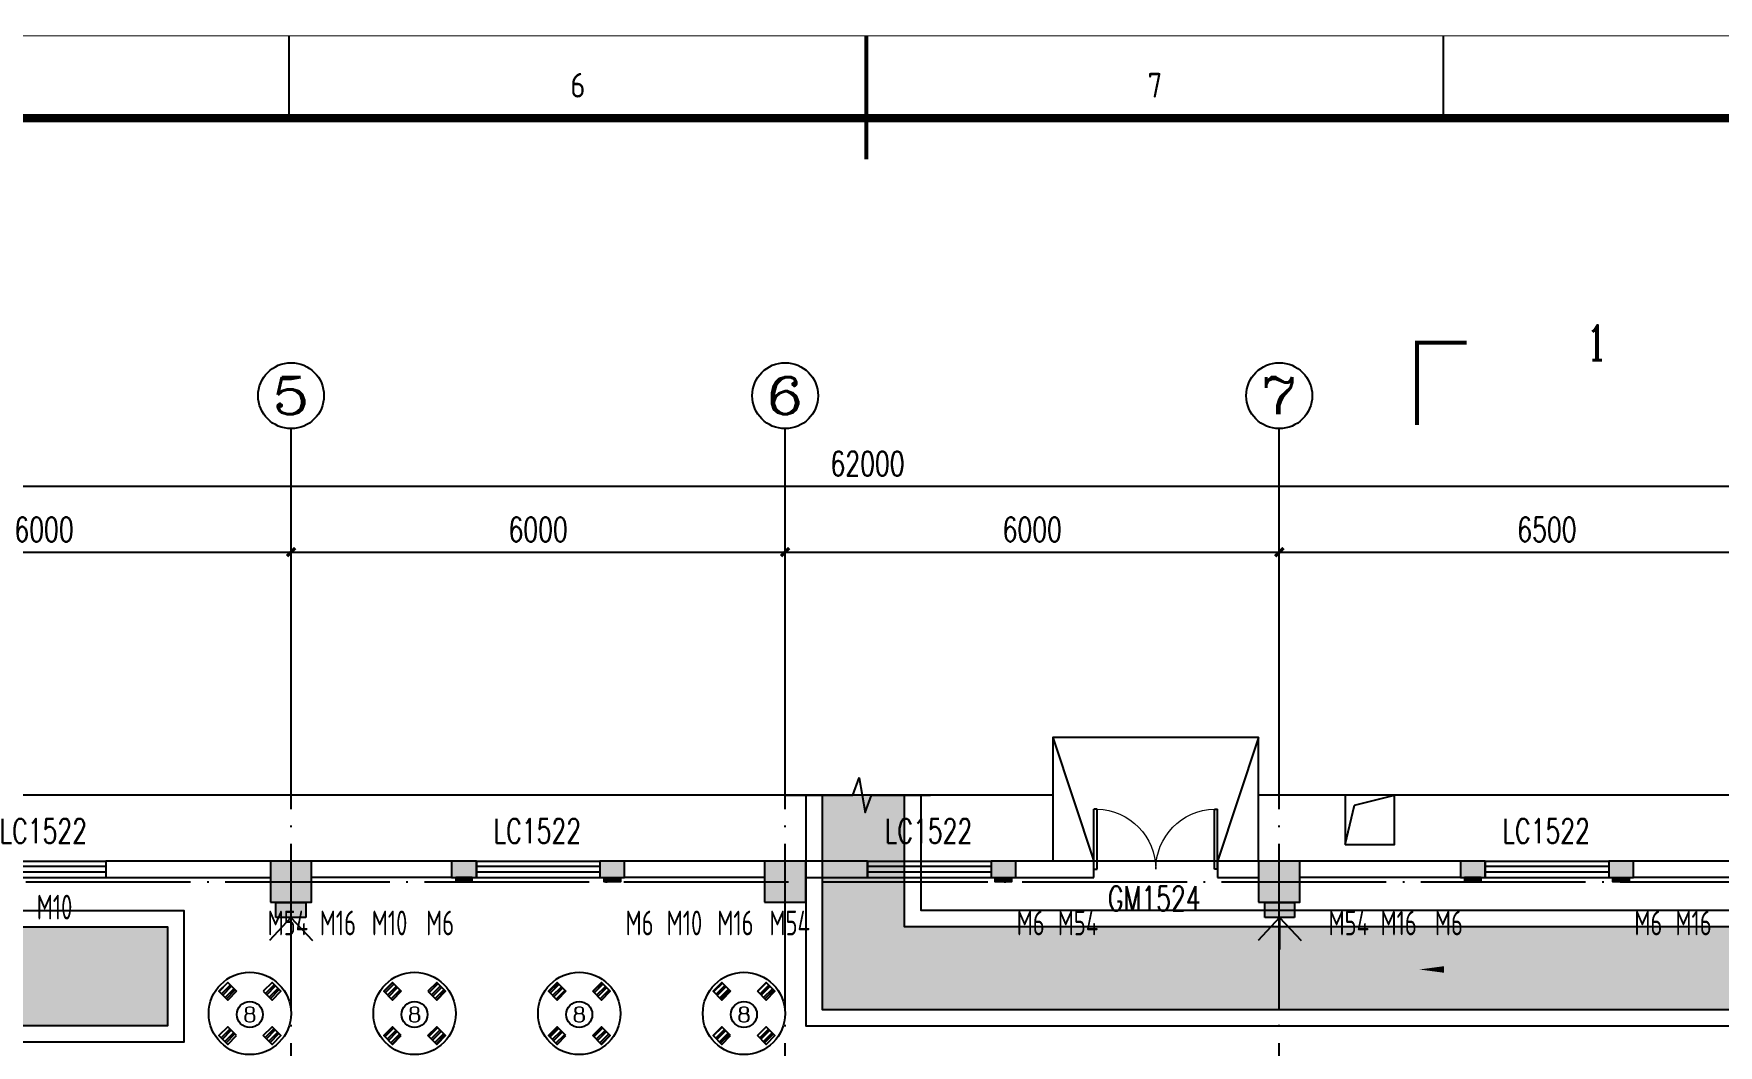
# Model space of a CAD drawing. Extents: x 93518 to 937116, y -359949 to 58022.
# Drawn here: x 716730 to 737186, y -75431 to -63150 of the extents above; entities that cross this region are included whole.
import ezdxf
from ezdxf.enums import TextEntityAlignment as Align

# ---------------------------------------------------------------- set-up
doc = ezdxf.new("R2010")
doc.units = 0
doc.header["$LTSCALE"] = 1000
doc.header["$MEASUREMENT"] = 0
doc.linetypes.add('DOTE', pattern=[2.42, 2, -0.2, 0.02, -0.2])
doc.layers.get('0').update_dxf_attribs({"color": 8, "linetype": 'CONTINUOUS'})
doc.layers.get('Defpoints').update_dxf_attribs({"color": 8, "linetype": 'CONTINUOUS'})
for name, color, linetype in [('-人员定位', 6, 'CONTINUOUS'), ('AXIS', 8, 'CONTINUOUS'), ('AXIS_TEXT', 8, 'CONTINUOUS'), ('COLUMN', 8, 'CONTINUOUS'), ('C承台', 8, 'CONTINUOUS'), ('DIM_SYMB', 8, 'CONTINUOUS'), ('DOTE', 8, 'DOTE'), ('G沟道', 8, 'CONTINUOUS'), ('PUB_HATCH', 8, 'CONTINUOUS'), ('PUB_TEXT', 8, 'CONTINUOUS'), ('STAIR', 8, 'CONTINUOUS'), ('WALL', 8, 'CONTINUOUS'), ('WINDOW', 8, 'CONTINUOUS'), ('WINDOW_TEXT', 8, 'CONTINUOUS'), ('排水', 8, 'CONTINUOUS'), ('设备层', 8, 'CONTINUOUS')]:
    doc.layers.add(name, color=color, linetype=linetype)
doc.styles.add('_TCH_AXIS', font='complex.shx', dxfattribs={"bigfont": 'GBCBIG.shx'})
doc.styles.add('_TCH_DIM_T3', font='simplex.shx', dxfattribs={"width": 0.705882, "bigfont": 'gbcbig.shx'})
doc.styles.add('_TCH_LABEL', font='COMPLEX', dxfattribs={"bigfont": 'GBCBIG'})
doc.styles.add('_TCH_WINDOW', font='simplex.shx', dxfattribs={"bigfont": 'gbcbig.shx'})
doc.styles.add('COMPLEX', font='geditxt.shx', dxfattribs={"bigfont": 'hztxt1.shx'})
doc.styles.get("Standard").update_dxf_attribs({"font": 'GBENOR', "bigfont": 'GBCBIG'})
doc.styles.add('TSSD_Rein', font='Tssdeng.shx', dxfattribs={"width": 0.7, "bigfont": 'tssdchn.shx'})
doc.dimstyles.new('_TCH_ARCH&&100', dxfattribs={"dimtxt": 297.5, "dimasz": 100, "dimexe": 250, "dimexo": 300, "dimgap": 126.25, "dimtad": 1, "dimdec": 0, "dimzin": 0, "dimdsep": 46, "dimtxsty": '_TCH_DIM_T3', "dimblk": 'ARCHTICK', "dimcen": 0.09, "dimclrt": 7, "dimazin": 2, "dimtfac": 1, "dimtdec": 0, "dimtix": 1, "dimtmove": 2, "dimatfit": 3, "dimfxl": 0, "dimtolj": 1, "dimtzin": 0, "dimarcsym": 0})
pattern_1 = [(45, (0, 0), (-44.1942, 44.1942), []), (45, (29.46, 0), (-44.1942, 44.1942), [])]

# ---------------------------------------------------------------- blocks, each defined once
blk = doc.blocks.new('GEDI_WK_A1')
at = {"color": 3}
for p, q in [((350.42, 584), (350.42, 594)), ((420.5, 584), (420.5, 594)), ((490.58, 584), (490.58, 594))]:
    blk.add_line(p, q, dxfattribs=at)
for points, const_width in [([(0, 0), (841, 0), (841, 594), (0, 594)], 0.1), ([(25, 10), (831, 10), (831, 584), (25, 584)], 1)]:
    blk.add_lwpolyline(points, close=True, dxfattribs=dict(at, const_width=const_width))
at = {"color": 3, "const_width": 0.5}
blk.add_lwpolyline([(420.5, 579), (420.5, 594)], dxfattribs=at)
at = {"color": 3}
for s, p in [('6', (385.46, 588)), ('7', (455.54, 588))]:
    blk.add_text(s, height=3, dxfattribs=at).set_placement(p, align=Align.MIDDLE)
blk = doc.blocks.new('A$C04BF5457')
h = blk.add_hatch()
h.set_pattern_fill('DOTS', color=8, scale=50, style=0)
h.set_pattern_definition([(0, (-247127.87, -30582.82), (39.6875, 79.375), [0, -79.375])])
h.paths.add_polyline_path([(-28350, 34050), (-28350, 32450), (-17400, 32450), (-17400, 31250), (-30550, 31250), (-30550, 34050)])
h.paths.add_polyline_path([(12900, 34050), (12900, 32450), (5900, 32450), (5900, 34050), (4900, 34050), (4900, 32450), (-8450, 32450), (-8450, 34050), (-9450, 34050), (-9450, 31450), (19200, 31450), (19200, 32450), (13900, 32450), (13900, 34050)])
at = {"layer": 'DIM_SYMB'}
blk.add_lwpolyline([(-9893, 34050), (-9078, 34050), (-9001, 34260), (-8927, 33840), (-8853, 34050), (-8133, 34050)], dxfattribs=at)
at = {"layer": 'G沟道', "color": 8}
for points in [[(-28150, 34050), (-28150, 32650), (-17200, 32650), (-17200, 31050), (-30750, 31050), (-30750, 34050)], [(-9650, 34050), (-9650, 31250), (19400, 31250), (19400, 32650), (14100, 32650), (14100, 34050)], [(4700, 34050), (4700, 32650), (-8250, 32650), (-8250, 34050)]]:
    blk.add_lwpolyline(points, dxfattribs=at)
at = {"layer": 'G沟道'}
for points in [[(-28350, 34050), (-28350, 32450), (-17400, 32450), (-17400, 31250), (-30550, 31250), (-30550, 34050), (-28350, 34050)], [(12900, 34050), (12900, 32450), (5900, 32450), (5900, 34050), (4900, 34050), (4900, 32450), (-8450, 32450), (-8450, 34050), (-9450, 34050), (-9450, 31450), (19200, 31450), (19200, 32450), (13900, 32450), (13900, 34050), (12900, 34050)]]:
    blk.add_lwpolyline(points, dxfattribs=at)
blk = doc.blocks.new('A$C17177191')
at = {"layer": 'C承台'}
h = blk.add_hatch(dxfattribs=at)
h.set_pattern_fill('金属', color=8, scale=25, style=0)
h.set_pattern_definition(pattern_1)
h.paths.add_polyline_path([(688, 256), (794, 362), (900, 256), (794, 150)])
h.paths.add_polyline_path([(362, 256), (256, 362), (150, 256), (256, 150)])
h.paths.add_polyline_path([(688, 794), (794, 688), (900, 794), (794, 900)])
h.paths.add_polyline_path([(362, 794), (256, 688), (150, 794), (256, 900)])
h = blk.add_hatch(dxfattribs=at)
h.set_pattern_fill('金属', color=8, scale=25, style=0)
h.set_pattern_definition(pattern_1)
h.paths.add_polyline_path([(2688, 256), (2794, 362), (2900, 256), (2794, 150)])
h.paths.add_polyline_path([(2362, 256), (2256, 362), (2150, 256), (2256, 150)])
h.paths.add_polyline_path([(2688, 794), (2794, 688), (2900, 794), (2794, 900)])
h.paths.add_polyline_path([(2362, 794), (2256, 688), (2150, 794), (2256, 900)])
h = blk.add_hatch(dxfattribs=at)
h.set_pattern_fill('金属', color=8, scale=25, style=0)
h.set_pattern_definition([(45, (-225859.44, -65941.31), (-44.194174, 44.194174), []), (45, (-225829.976, -65941.31), (-44.194174, 44.194174), [])])
h.paths.add_polyline_path([(4688, 256), (4794, 362), (4900, 256), (4794, 150)])
h.paths.add_polyline_path([(4362, 256), (4256, 362), (4150, 256), (4256, 150)])
h.paths.add_polyline_path([(4688, 794), (4794, 688), (4900, 794), (4794, 900)])
h.paths.add_polyline_path([(4362, 794), (4256, 688), (4150, 794), (4256, 900)])
h = blk.add_hatch(dxfattribs=at)
h.set_pattern_fill('金属', color=8, scale=25, style=0)
h.set_pattern_definition(pattern_1)
h.paths.add_polyline_path([(6688, 256), (6794, 362), (6900, 256), (6794, 150)])
h.paths.add_polyline_path([(6362, 256), (6256, 362), (6150, 256), (6256, 150)])
h.paths.add_polyline_path([(6688, 794), (6794, 688), (6900, 794), (6794, 900)])
h.paths.add_polyline_path([(6362, 794), (6256, 688), (6150, 794), (6256, 900)])
at = {"layer": 'C承台', "color": 8}
for points in [[(362, 794), (256, 688), (150, 794), (256, 900)], [(688, 794), (794, 688), (900, 794), (794, 900)], [(2362, 794), (2256, 688), (2150, 794), (2256, 900)], [(2688, 794), (2794, 688), (2900, 794), (2794, 900)], [(4362, 794), (4256, 688), (4150, 794), (4256, 900)], [(4688, 794), (4794, 688), (4900, 794), (4794, 900)], [(6362, 794), (6256, 688), (6150, 794), (6256, 900)], [(6688, 794), (6794, 688), (6900, 794), (6794, 900)], [(362, 256), (256, 362), (150, 256), (256, 150)], [(688, 256), (794, 362), (900, 256), (794, 150)], [(2362, 256), (2256, 362), (2150, 256), (2256, 150)], [(2688, 256), (2794, 362), (2900, 256), (2794, 150)], [(4362, 256), (4256, 362), (4150, 256), (4256, 150)], [(4688, 256), (4794, 362), (4900, 256), (4794, 150)], [(6362, 256), (6256, 362), (6150, 256), (6256, 150)], [(6688, 256), (6794, 362), (6900, 256), (6794, 150)]]:
    blk.add_lwpolyline(points, close=True, dxfattribs=at)
for centre, radius in [((525, 525), 500), ((2525, 525), 500), ((4525, 525), 500), ((6525, 525), 500), ((525, 512), 158), ((2525, 512), 158), ((4525, 512), 158), ((6525, 512), 158)]:
    blk.add_circle(centre, radius, dxfattribs=at)
at = {"layer": 'C承台', "color": 8, "style": '_TCH_AXIS', "width": 1.5}
for p, p2 in [((436, 423), (614, 423)), ((2436, 423), (2614, 423)), ((4436, 423), (4614, 423)), ((6436, 423), (6614, 423))]:
    blk.add_text('8', height=178, dxfattribs=at).set_placement(p, p2, align=Align.FIT)
blk = doc.blocks.new('_ArchTick')
at = {"color": 0, "linetype": 'ByBlock', "const_width": 0.4}
blk.add_lwpolyline([(-0.5, -0.5), (0.5, 0.5)], dxfattribs=at)
blk = doc.blocks.new('*D814')
at = {"layer": 'AXIS', "color": 0, "lineweight": -2, "transparency": 16777216}
for p, q in [((713855, -72144), (713855, -69194)), ((719855, -72144), (719855, -69194)), ((713855, -69444), (719855, -69444))]:
    blk.add_line(p, q, dxfattribs=at)
at = {"layer": 'Defpoints', "color": 0, "transparency": 16777216}
for p in [(719855, -69444), (713855, -72444), (719855, -72444)]:
    blk.add_point(p, dxfattribs=at)
at = {"layer": 'AXIS', "color": 0, "lineweight": -2, "transparency": 16777216, "xscale": 100, "yscale": 100, "zscale": 100, "rotation": 180}
blk.add_blockref('_ArchTick', (713855, -69444), dxfattribs=at)
at = {"layer": 'AXIS', "color": 0, "lineweight": -2, "transparency": 16777216, "xscale": 100, "yscale": 100, "zscale": 100}
blk.add_blockref('_ArchTick', (719855, -69444), dxfattribs=at)
at = {"layer": 'AXIS', "color": 7, "transparency": 16777216, "insert": (716855, -69169), "char_height": 297.5, "attachment_point": 5, "style": '_TCH_DIM_T3'}
blk.add_mtext('\\A1;6000', dxfattribs=at)
blk = doc.blocks.new('*D815')
at = {"layer": 'AXIS', "color": 0, "lineweight": -2, "transparency": 16777216}
for p, q in [((719855, -72144), (719855, -69194)), ((725855, -72144), (725855, -69194)), ((719855, -69444), (725855, -69444))]:
    blk.add_line(p, q, dxfattribs=at)
at = {"layer": 'Defpoints', "color": 0, "transparency": 16777216}
for p in [(725855, -69444), (719855, -72444), (725855, -72444)]:
    blk.add_point(p, dxfattribs=at)
at = {"layer": 'AXIS', "color": 0, "lineweight": -2, "transparency": 16777216, "xscale": 100, "yscale": 100, "zscale": 100, "rotation": 180}
blk.add_blockref('_ArchTick', (719855, -69444), dxfattribs=at)
at = {"layer": 'AXIS', "color": 0, "lineweight": -2, "transparency": 16777216, "xscale": 100, "yscale": 100, "zscale": 100}
blk.add_blockref('_ArchTick', (725855, -69444), dxfattribs=at)
at = {"layer": 'AXIS', "color": 7, "transparency": 16777216, "insert": (722855, -69169), "char_height": 297.5, "attachment_point": 5, "style": '_TCH_DIM_T3'}
blk.add_mtext('\\A1;6000', dxfattribs=at)
blk = doc.blocks.new('*D816')
at = {"layer": 'AXIS', "color": 0, "lineweight": -2, "transparency": 16777216}
for p, q in [((725855, -72144), (725855, -69194)), ((731855, -72144), (731855, -69194)), ((725855, -69444), (731855, -69444))]:
    blk.add_line(p, q, dxfattribs=at)
at = {"layer": 'Defpoints', "color": 0, "transparency": 16777216}
for p in [(731855, -69444), (725855, -72444), (731855, -72444)]:
    blk.add_point(p, dxfattribs=at)
at = {"layer": 'AXIS', "color": 0, "lineweight": -2, "transparency": 16777216, "xscale": 100, "yscale": 100, "zscale": 100, "rotation": 180}
blk.add_blockref('_ArchTick', (725855, -69444), dxfattribs=at)
at = {"layer": 'AXIS', "color": 0, "lineweight": -2, "transparency": 16777216, "xscale": 100, "yscale": 100, "zscale": 100}
blk.add_blockref('_ArchTick', (731855, -69444), dxfattribs=at)
at = {"layer": 'AXIS', "color": 7, "transparency": 16777216, "insert": (728855, -69169), "char_height": 297.5, "attachment_point": 5, "style": '_TCH_DIM_T3'}
blk.add_mtext('\\A1;6000', dxfattribs=at)
blk = doc.blocks.new('*D817')
at = {"layer": 'AXIS', "color": 0, "lineweight": -2, "transparency": 16777216}
for p, q in [((731855, -72144), (731855, -69194)), ((738355, -72144), (738355, -69194)), ((731855, -69444), (738355, -69444))]:
    blk.add_line(p, q, dxfattribs=at)
at = {"layer": 'Defpoints', "color": 0, "transparency": 16777216}
for p in [(738355, -69444), (731855, -72444), (738355, -72444)]:
    blk.add_point(p, dxfattribs=at)
at = {"layer": 'AXIS', "color": 0, "lineweight": -2, "transparency": 16777216, "xscale": 100, "yscale": 100, "zscale": 100, "rotation": 180}
blk.add_blockref('_ArchTick', (731855, -69444), dxfattribs=at)
at = {"layer": 'AXIS', "color": 0, "lineweight": -2, "transparency": 16777216, "xscale": 100, "yscale": 100, "zscale": 100}
blk.add_blockref('_ArchTick', (738355, -69444), dxfattribs=at)
at = {"layer": 'AXIS', "color": 7, "transparency": 16777216, "insert": (735105, -69169), "char_height": 297.5, "attachment_point": 5, "style": '_TCH_DIM_T3'}
blk.add_mtext('\\A1;6500', dxfattribs=at)
blk = doc.blocks.new('*D821')
at = {"layer": 'AXIS', "color": 0, "lineweight": -2, "transparency": 16777216}
for p, q in [((695855, -72144), (695855, -68394)), ((757855, -72144), (757855, -68394)), ((695855, -68644), (757855, -68644))]:
    blk.add_line(p, q, dxfattribs=at)
at = {"layer": 'Defpoints', "color": 0, "transparency": 16777216}
for p in [(757855, -68644), (695855, -72444), (757855, -72444)]:
    blk.add_point(p, dxfattribs=at)
at = {"layer": 'AXIS', "color": 0, "lineweight": -2, "transparency": 16777216, "xscale": 100, "yscale": 100, "zscale": 100, "rotation": 180}
blk.add_blockref('_ArchTick', (695855, -68644), dxfattribs=at)
at = {"layer": 'AXIS', "color": 0, "lineweight": -2, "transparency": 16777216, "xscale": 100, "yscale": 100, "zscale": 100}
blk.add_blockref('_ArchTick', (757855, -68644), dxfattribs=at)
at = {"layer": 'AXIS', "color": 7, "transparency": 16777216, "insert": (726855, -68369), "char_height": 297.5, "attachment_point": 5, "style": '_TCH_DIM_T3'}
blk.add_mtext('\\A1;62000', dxfattribs=at)
blk = doc.blocks.new('_AXISO')
blk.add_circle((0, 0), 0.5)
at = {"layer": 'AXIS_TEXT', "style": 'COMPLEX', "width": 1.041667}
blk.add_attdef('A', text='', height=0.56, dxfattribs=at).set_placement((-0.25, -0.28), (0.25, -0.28), align=Align.FIT)
blk = doc.blocks.new('_FZH')
blk.add_lwpolyline([(-0.5, -0.5), (0.5, -0.5), (0.5, 0.5), (-0.5, 0.5)], close=True)
at = {"layer": 'PUB_HATCH'}
blk.add_solid([(-0.5, -0.5), (0.5, -0.5), (-0.5, 0.5), (0.5, 0.5)], dxfattribs=at)
blk = doc.blocks.new('$DorLib2D$00000002')
for p, q in [((-0.5, 0), (-0.5, 0.4875)), ((-0.475, 0.4875), (-0.5, 0.4875)), ((-0.475, 0), (-0.475, 0.4875)), ((0.475, 0), (0.475, 0.4875)), ((0.475, 0.4875), (0.5, 0.4875)), ((0.5, 0), (0.5, 0.4875)), ((-0.5, 0), (-0.475, 0)), ((0.5, 0), (0.475, 0))]:
    blk.add_line(p, q)
at = {"lineweight": 13}
for centre, start, end in [((-0.4875, 0), 0, 88.53072), ((0.4875, 0), 91.46928, 180)]:
    blk.add_arc(centre, 0.4875, start, end, dxfattribs=at)
blk = doc.blocks.new('$TCHSYS$WIN2D')
for p, q in [((-0.5, 0.5), (0.5, 0.5)), ((-0.5, 0.5), (-0.5, -0.5)), ((0.5, 0.5), (0.5, -0.5)), ((0.5, 0.167), (-0.5, 0.167)), ((0.5, -0.167), (-0.5, -0.167)), ((-0.5, -0.5), (0.5, -0.5))]:
    blk.add_line(p, q)
blk = doc.blocks.new('定位基站')
at = {"layer": '-人员定位', "ltscale": 0.01}
h = blk.add_hatch(color=256, dxfattribs=at)
h.dxf.hatch_style = 1
h.paths.add_polyline_path([(406524, 477798), (406524, 477617), (406162, 477617), (406162, 477798)])
at = {"layer": '-人员定位', "color": 6}
for p, q in [((406343, 477798), (406082, 478077)), ((406343, 477798), (406343, 478186)), ((406343, 477798), (406604, 478077)), ((406343, 477995), (406343, 477995)), ((406162, 477798), (406524, 477798)), ((406162, 477617), (406162, 477798)), ((406524, 477798), (406524, 477617)), ((406524, 477617), (406162, 477617))]:
    blk.add_line(p, q, dxfattribs=at)
for p in [(406343, 477798), (406162, 477617), (406343, 477617), (406524, 477617)]:
    blk.add_point(p, dxfattribs=at)

msp = doc.modelspace()

# ---------------------------------------------------------------- hatches: boundary and pattern name
for points in [[(722055, -73444.5), (722055, -73394.5), (721855, -73394.5), (721855, -73444.5)], [(723855, -73444.5), (723855, -73394.5), (723655, -73394.5), (723655, -73444.5)], [(728604.6, -73444.5), (728604.6, -73394.5), (728404.6, -73394.5), (728404.6, -73444.5)], [(734305, -73444.5), (734305, -73394.5), (734105, -73394.5), (734105, -73444.5)], [(736105, -73444.5), (736105, -73394.5), (735905, -73394.5), (735905, -73444.5)]]:
    msp.add_hatch(color=256).paths.add_polyline_path(points)

# ---------------------------------------------------------------- linework, layer by layer
for points in [[(721855, -73394.5), (721855, -73444.5), (722055, -73444.5), (722055, -73394.5), (721855, -73394.5)], [(723855, -73394.5), (723855, -73444.5), (723655, -73444.5), (723655, -73394.5), (723855, -73394.5)], [(728604.6, -73394.5), (728604.6, -73444.5), (728404.6, -73444.5), (728404.6, -73394.5), (728604.6, -73394.5)], [(734105, -73394.5), (734105, -73444.5), (734305, -73444.5), (734305, -73394.5), (734105, -73394.5)], [(736105, -73394.5), (736105, -73444.5), (735905, -73444.5), (735905, -73394.5), (736105, -73394.5)]]:
    msp.add_lwpolyline(points)
at = {"layer": 'AXIS'}
for p, q in [((719854.6, -72444.5), (719854.6, -67944.5)), ((725854.6, -72444.5), (725854.6, -67944.5)), ((731854.6, -72444.5), (731854.6, -67944.5))]:
    msp.add_line(p, q, dxfattribs=at)
at = {"layer": 'DIM_SYMB', "const_width": 50}
msp.add_lwpolyline([(734128.5, -66901.1), (733528.5, -66901.1), (733528.5, -67901.1)], dxfattribs=at)
at = {"layer": 'DIM_SYMB'}
msp.add_lwpolyline([(734758.4, -74510.6, 0, 0, 0), (733556.8, -74510.6, 0, 80, 0), (733856.8, -74510.6, 0, 0, 0)], format="xyseb", dxfattribs=at)
at = {"layer": 'DOTE'}
for p, q in [((719854.6, -106444.5), (719854.6, -72444.5)), ((725854.6, -106444.5), (725854.6, -72444.5)), ((731854.6, -106444.5), (731854.6, -72444.5)), ((694854.6, -73444.5), (758854.6, -73444.5))]:
    msp.add_line(p, q, dxfattribs=at)
at = {"layer": 'STAIR', "color": 2}
for p, q in [((729104.6, -71694.5), (729604.6, -73194.5)), ((731604.6, -71694.5), (731104.6, -73194.5))]:
    msp.add_line(p, q, dxfattribs=at)
msp.add_lwpolyline([(731604.6, -73194.5), (731604.6, -71694.5), (729104.6, -71694.5), (729104.6, -73194.5)], dxfattribs=at)
at = {"layer": 'WALL'}
for p, q in [((719604.6, -73194.5), (717605, -73194.5)), ((717605, -73194.5), (717605, -73394.5)), ((721805, -73194.5), (720104.6, -73194.5)), ((725604.6, -73194.5), (723905, -73194.5)), ((726854.6, -73194.5), (726104.6, -73194.5)), ((726854.6, -73394.5), (726854.6, -73194.5)), ((729604.6, -73194.5), (728654.6, -73194.5)), ((729604.6, -73394.5), (729604.6, -73194.5)), ((731604.6, -73194.5), (731104.6, -73194.5)), ((731104.6, -73194.5), (731104.6, -73394.5)), ((734055, -73194.5), (732104.6, -73194.5)), ((738104.6, -73194.5), (736155, -73194.5)), ((717605, -73394.5), (719604.6, -73394.5)), ((721805, -73394.5), (720104.6, -73394.5)), ((725604.6, -73394.5), (723905, -73394.5)), ((726104.6, -73394.5), (726854.6, -73394.5)), ((728654.6, -73394.5), (729604.6, -73394.5)), ((731104.6, -73394.5), (731604.6, -73394.5)), ((734055, -73394.5), (732104.6, -73394.5)), ((738104.6, -73394.5), (736155, -73394.5))]:
    msp.add_line(p, q, dxfattribs=at)
at = {"layer": 'WINDOW'}
msp.add_line((731104.6, -73194.5), (729604.6, -73194.5), dxfattribs=at)
at = {"layer": '排水'}
for p, q in [((732768.8, -72516.6), (733254.6, -72394.5)), ((732654.6, -72994.5), (732768.8, -72516.6))]:
    msp.add_line(p, q, dxfattribs=at)
for points in [[(729104.6, -72394.5), (698605, -72394.5)], [(755104.6, -72394.5), (731604.6, -72394.5)]]:
    msp.add_lwpolyline(points, dxfattribs=at)
msp.add_lwpolyline([(732654.6, -72994.5), (733254.6, -72994.5), (733254.6, -72394.5), (732654.6, -72394.5)], close=True, dxfattribs=at)

# ---------------------------------------------------------------- block references
at = {"layer": '-人员定位', "rotation": 180}
for p in [(1126195.9, 403919.3), (1138202.6, 403919.3)]:
    msp.add_blockref('定位基站', p, dxfattribs=at)
at = {"xscale": 100, "yscale": 100, "zscale": 100}
msp.add_blockref('GEDI_WK_A1', (684791.4, -122574.9), dxfattribs=at)
at = {"layer": 'AXIS'}
ref = msp.add_blockref('_AXISO', (719854.6, -67544.5), dxfattribs=dict(at, xscale=800, yscale=800, zscale=800))
ref.add_attrib('A', '5', dxfattribs={"layer": 'AXIS_TEXT', "height": 452.5, "style": '_TCH_AXIS', "width": 1.5}).set_placement((719628.4, -67770.8), (720080.9, -67770.8), align=Align.FIT)
ref = msp.add_blockref('_AXISO', (725854.6, -67544.5), dxfattribs=dict(at, xscale=800, yscale=800, zscale=800))
ref.add_attrib('A', '6', dxfattribs={"layer": 'AXIS_TEXT', "height": 452.5, "style": '_TCH_AXIS', "width": 1.5}).set_placement((725628.4, -67770.8), (726080.9, -67770.8), align=Align.FIT)
ref = msp.add_blockref('_AXISO', (731854.6, -67544.5), dxfattribs=dict(at, xscale=800, yscale=800, zscale=800))
ref.add_attrib('A', '7', dxfattribs={"layer": 'AXIS_TEXT', "height": 452.5, "style": '_TCH_AXIS', "width": 1.5}).set_placement((731628.4, -67770.8), (732080.9, -67770.8), align=Align.FIT)
at = {"layer": 'COLUMN'}
for p, xscale, yscale, zscale in [((719854.6, -73444.5), 500, 500, 500), ((721955, -73294.5), 300, 200, 200), ((723755, -73294.5), 300, 200, 200), ((725854.6, -73444.5), 500, 500, 500), ((728504.6, -73294.5), 300, 200, 200), ((731854.6, -73444.5), 500, 500, 500), ((734205, -73294.5), 300, 200, 200), ((736005, -73294.5), 300, 200, 200)]:
    msp.add_blockref('_FZH', p, dxfattribs=dict(at, xscale=xscale, yscale=yscale, zscale=zscale))
at = {"layer": 'WINDOW'}
ref = msp.add_blockref('$DorLib2D$00000002', (730354.6, -73294.5), dxfattribs=dict(at, xscale=1500, yscale=-1500, zscale=1500, rotation=180))
ref.add_attrib('A', 'GM1524', (729774.6, -73798.2), dxfattribs={"layer": 'WINDOW_TEXT', "height": 297.5, "style": '_TCH_WINDOW', "width": 0.705882})
ref = msp.add_blockref('$TCHSYS$WIN2D', (716855, -73294.5), dxfattribs=dict(at, xscale=-1500, yscale=-200, zscale=-1500, rotation=180))
ref.add_attrib('A', 'LC1522', (716315, -72979), dxfattribs={"layer": 'WINDOW_TEXT', "height": 297.5, "style": '_TCH_WINDOW', "width": 0.705882})
ref = msp.add_blockref('$TCHSYS$WIN2D', (722855, -73294.5), dxfattribs=dict(at, xscale=-1500, yscale=-200, zscale=-1500, rotation=180))
ref.add_attrib('A', 'LC1522', (722315, -72979), dxfattribs={"layer": 'WINDOW_TEXT', "height": 297.5, "style": '_TCH_WINDOW', "width": 0.705882})
ref = msp.add_blockref('$TCHSYS$WIN2D', (727604.6, -73294.5), dxfattribs=dict(at, xscale=-1500, yscale=-200, zscale=-1500, rotation=180))
ref.add_attrib('A', 'LC1522', (727064.6, -72979), dxfattribs={"layer": 'WINDOW_TEXT', "height": 297.5, "style": '_TCH_WINDOW', "width": 0.705882})
ref = msp.add_blockref('$TCHSYS$WIN2D', (735105, -73294.5), dxfattribs=dict(at, xscale=-1500, yscale=-200, zscale=-1500, rotation=180))
ref.add_attrib('A', 'LC1522', (734565, -72979), dxfattribs={"layer": 'WINDOW_TEXT', "height": 297.5, "style": '_TCH_WINDOW', "width": 0.705882})
at = {"layer": '设备层'}
for name, p in [('A$C04BF5457', (735754.6, -106444.5)), ('A$C17177191', (718829.6, -75569.5))]:
    msp.add_blockref(name, p, dxfattribs=at)

# ---------------------------------------------------------------- texts
at = {"layer": 'DIM_SYMB', "color": 7, "style": '_TCH_LABEL', "width": 0.705882}
msp.add_text('1', height=425, dxfattribs=at).set_placement((735579.6, -67113.6))
at = {"layer": 'PUB_TEXT', "style": 'TSSD_Rein', "width": 0.7}
for s, p in [('M10', (716766.5, -73903.4)), ('M54', (719569.9, -74095.7)), ('M16', (720203.1, -74095.7)), ('M10', (720834.4, -74095.7)), ('M6', (721494.7, -74095.7)), ('M6', (723916.6, -74095.7)), ('M10', (724415.3, -74095.7)), ('M16', (725030.4, -74095.7)), ('M54', (725663.7, -74095.7)), ('M6', (728666.1, -74095.7)), ('M54', (729164.8, -74095.7)), ('M54', (732453.1, -74095.7)), ('M16', (733084.4, -74095.7)), ('M6', (733744.7, -74095.7)), ('M6', (736166.6, -74095.7)), ('M16', (736665.3, -74095.7))]:
    msp.add_text(s, height=300, dxfattribs=at).set_placement(p)

# ---------------------------------------------------------------- dimensions: what is measured, and where the dimension line sits
at = {"layer": 'AXIS'}
for p1, p2, distance, picture, middle in [((695854.6, -72444.5), (757854.6, -72444.5), 3800, '*D821', (726854.6, -68369.5)), ((713854.6, -72444.5), (719854.6, -72444.5), 3000, '*D814', (716854.6, -69169.5)), ((719854.6, -72444.5), (725854.6, -72444.5), 3000, '*D815', (722854.6, -69169.5)), ((725854.6, -72444.5), (731854.6, -72444.5), 3000, '*D816', (728854.6, -69169.5)), ((731854.6, -72444.5), (738354.6, -72444.5), 3000, '*D817', (735104.6, -69169.5))]:
    dim = msp.add_aligned_dim(p1=p1, p2=p2, distance=distance, dimstyle='_TCH_ARCH&&100', dxfattribs=at)
    dim.commit()
    dim.dimension.update_dxf_attribs({"geometry": picture, "text_midpoint": middle})

doc.saveas('drawing.dxf')
